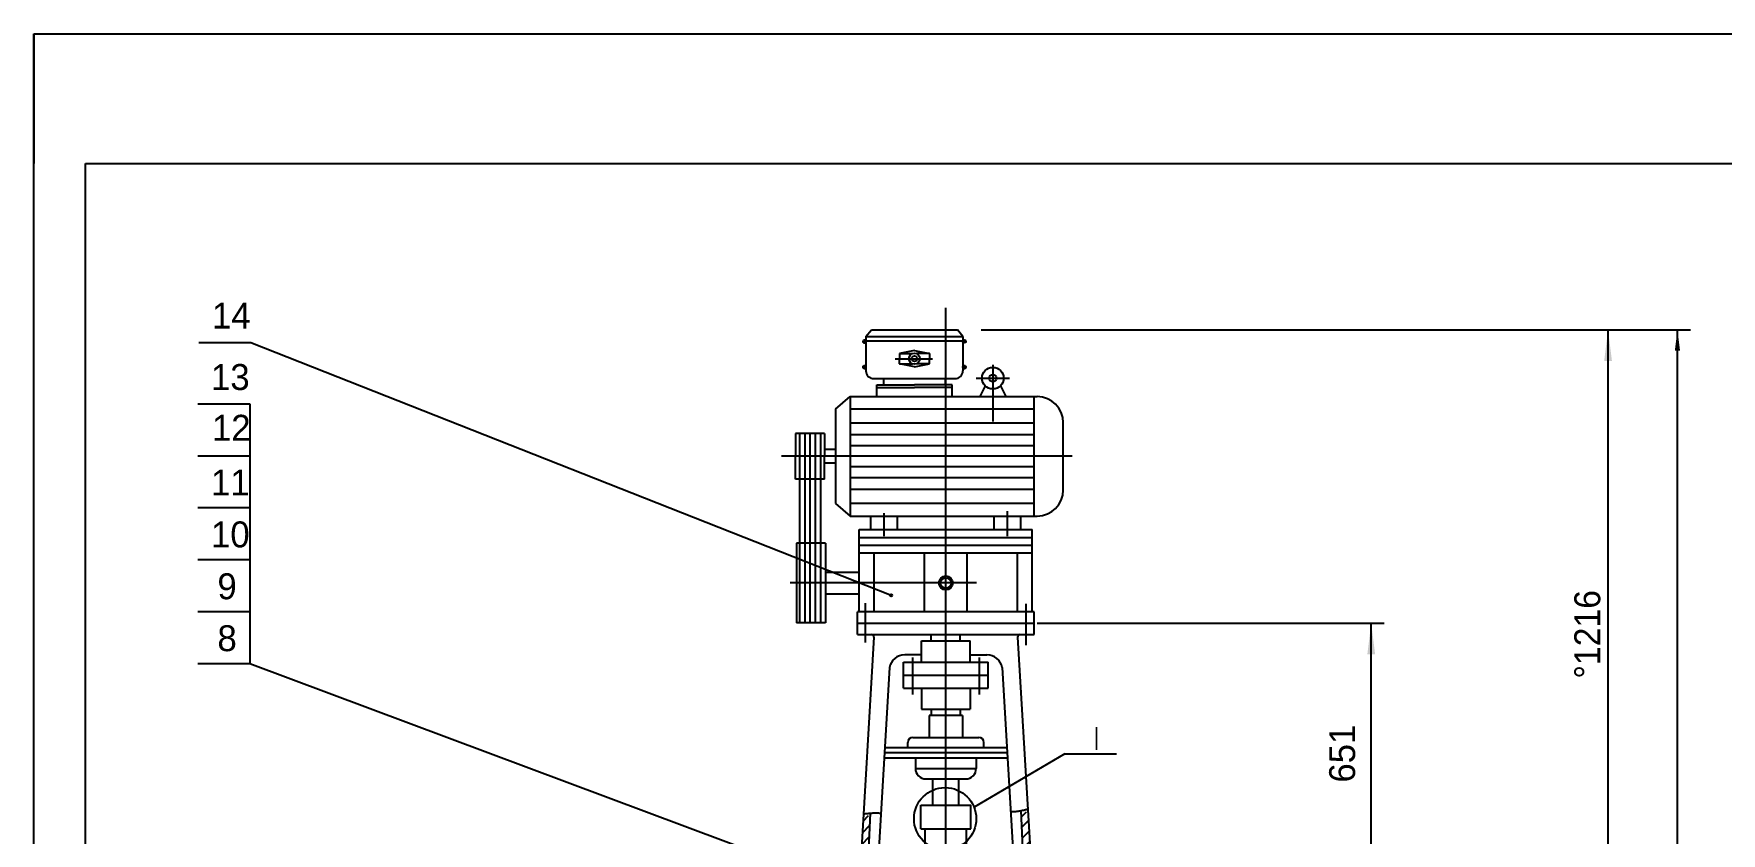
# Model space of a CAD drawing. Extents: x -1761 to -213, y -554 to 626.
# Drawn here: x -807.4 to -482.2, y 472.2 to 626.3 of the extents above; entities that cross this region are included whole.
import ezdxf

# ---------------------------------------------------------------- set-up
doc = ezdxf.new("R2010")
doc.units = 0
doc.layers.get('0').update_dxf_attribs({"color": 8, "linetype": 'CONTINUOUS'})
for name, color, linetype in [('0-EQUIPMENT', 7, 'CONTINUOUS'), ('1', 8, 'CONTINUOUS'), ('85', 7, 'CONTINUOUS')]:
    doc.layers.add(name, color=color, linetype=linetype)
doc.styles.add('HZTXT', font='tssdeng.shx', dxfattribs={"width": 0.8, "bigfont": 'tssdchn.shx'})
doc.styles.add('STYLE1', font='cadt_en.shx', dxfattribs={"bigfont": 'cadt_hz.shx'})
doc.styles.add('STYLE27', font='cadt_en.shx', dxfattribs={"width": 0.972087, "bigfont": 'cadt_hz.shx'})

# ---------------------------------------------------------------- blocks, each defined once
blk = doc.blocks.new('*U77')
for p, q in [((-619, 476.38), (-618.97, 476.38, 1)), ((-618.97, 476.38), (-618.93, 476.39)), ((-618.93, 476.39), (-618.89, 476.39)), ((-618.89, 476.39), (-618.84, 476.39)), ((-618.84, 476.39), (-618.78, 476.39)), ((-618.78, 476.39), (-618.73, 476.4)), ((-618.73, 476.4), (-618.67, 476.4)), ((-618.67, 476.4), (-618.62, 476.4)), ((-618.62, 476.4), (-618.56, 476.41)), ((-618.56, 476.41), (-618.5, 476.41)), ((-618.5, 476.41), (-618.45, 476.41)), ((-618.45, 476.41), (-618.39, 476.42)), ((-618.39, 476.42), (-618.34, 476.42)), ((-618.34, 476.42), (-618.29, 476.43)), ((-618.29, 476.43), (-618.23, 476.43)), ((-618.23, 476.43), (-618.18, 476.44)), ((-618.18, 476.44), (-618.13, 476.44)), ((-618.13, 476.44), (-618.08, 476.45)), ((-618.08, 476.45), (-618.02, 476.46)), ((-618.02, 476.46), (-617.97, 476.46)), ((-617.97, 476.46), (-617.92, 476.47)), ((-617.92, 476.47), (-617.87, 476.48)), ((-617.87, 476.48), (-617.81, 476.48)), ((-617.81, 476.48), (-617.75, 476.49)), ((-617.75, 476.49), (-617.69, 476.5)), ((-617.69, 476.5), (-617.63, 476.51)), ((-617.63, 476.51), (-617.57, 476.52)), ((-617.57, 476.52), (-617.51, 476.53)), ((-617.51, 476.53), (-617.44, 476.54)), ((-617.44, 476.54), (-617.38, 476.56)), ((-617.38, 476.56), (-617.32, 476.57)), ((-617.32, 476.57), (-617.25, 476.58)), ((-617.25, 476.58), (-617.19, 476.59)), ((-617.19, 476.59), (-617.12, 476.6)), ((-617.12, 476.6), (-617.06, 476.62)), ((-617.06, 476.62), (-616.99, 476.63)), ((-616.99, 476.63), (-616.91, 476.65)), ((-616.91, 476.65), (-616.82, 476.66)), ((-616.82, 476.66), (-616.73, 476.68)), ((-616.73, 476.68), (-616.63, 476.71)), ((-616.63, 476.71), (-616.51, 476.73)), ((-616.51, 476.73), (-616.39, 476.76)), ((-616.39, 476.76), (-616.26, 476.79)), ((-616.26, 476.79), (-616.13, 476.81)), ((-616.13, 476.81), (-616, 476.84)), ((-616, 476.84), (-615.88, 476.87)), ((-615.88, 476.87), (-615.78, 476.89)), ((-615.78, 476.89), (-615.69, 476.91))]:
    blk.add_line(p, q)
blk = doc.blocks.new('*U78')
for p, q in [((-647.65, 475.96), (-647.63, 475.97, 1)), ((-647.63, 475.97), (-647.6, 475.97)), ((-647.6, 475.97), (-647.57, 475.97)), ((-647.57, 475.97), (-647.54, 475.97)), ((-647.54, 475.97), (-647.51, 475.98)), ((-647.51, 475.98), (-647.47, 475.98)), ((-647.47, 475.98), (-647.43, 475.98)), ((-647.43, 475.98), (-647.39, 475.99)), ((-647.39, 475.99), (-647.35, 475.99)), ((-647.35, 475.99), (-647.3, 476)), ((-647.3, 476), (-647.25, 476)), ((-647.25, 476), (-647.21, 476)), ((-647.21, 476), (-647.16, 476.01)), ((-647.16, 476.01), (-647.11, 476.01)), ((-647.11, 476.01), (-647.06, 476.02)), ((-647.06, 476.02), (-647.02, 476.02)), ((-647.02, 476.02), (-646.97, 476.03)), ((-646.97, 476.03), (-646.92, 476.03)), ((-646.92, 476.03), (-646.88, 476.04)), ((-646.88, 476.04), (-646.83, 476.04)), ((-646.83, 476.04), (-646.78, 476.05)), ((-646.78, 476.05), (-646.74, 476.05)), ((-646.74, 476.05), (-646.69, 476.06)), ((-646.69, 476.06), (-646.64, 476.06)), ((-646.64, 476.06), (-646.6, 476.06)), ((-646.6, 476.06), (-646.55, 476.07)), ((-646.55, 476.07), (-646.51, 476.07)), ((-646.51, 476.07), (-646.46, 476.08)), ((-646.46, 476.08), (-646.41, 476.08)), ((-646.41, 476.08), (-646.37, 476.09)), ((-646.37, 476.09), (-646.32, 476.09)), ((-646.32, 476.09), (-646.27, 476.1)), ((-646.27, 476.1), (-646.23, 476.1)), ((-646.23, 476.1), (-646.18, 476.1)), ((-646.18, 476.1), (-646.13, 476.11)), ((-646.13, 476.11), (-646.09, 476.11)), ((-646.09, 476.11), (-646.04, 476.12)), ((-646.04, 476.12), (-646, 476.12)), ((-646, 476.12), (-645.95, 476.12)), ((-645.95, 476.12), (-645.9, 476.13)), ((-645.9, 476.13), (-645.86, 476.13)), ((-645.86, 476.13), (-645.81, 476.13)), ((-645.81, 476.13), (-645.76, 476.14)), ((-645.76, 476.14), (-645.72, 476.14)), ((-645.72, 476.14), (-645.67, 476.14)), ((-645.67, 476.14), (-645.62, 476.14)), ((-645.62, 476.14), (-645.57, 476.15)), ((-645.57, 476.15), (-645.52, 476.15)), ((-645.52, 476.15), (-645.47, 476.15)), ((-645.47, 476.15), (-645.42, 476.15)), ((-645.42, 476.15), (-645.37, 476.15)), ((-645.37, 476.15), (-645.32, 476.15)), ((-645.32, 476.15), (-645.27, 476.15)), ((-645.27, 476.15), (-645.22, 476.15)), ((-645.22, 476.15), (-645.17, 476.15)), ((-645.17, 476.15), (-645.12, 476.15)), ((-645.12, 476.15), (-645.07, 476.15)), ((-645.07, 476.15), (-645.02, 476.15)), ((-645.02, 476.15), (-644.97, 476.15)), ((-644.97, 476.15), (-644.92, 476.15)), ((-644.92, 476.15), (-644.87, 476.15)), ((-644.87, 476.15), (-644.82, 476.15)), ((-644.82, 476.15), (-644.77, 476.15)), ((-644.77, 476.15), (-644.71, 476.14)), ((-644.71, 476.14), (-644.65, 476.14)), ((-644.65, 476.14), (-644.6, 476.14)), ((-644.6, 476.14), (-644.54, 476.14)), ((-644.54, 476.14), (-644.48, 476.13)), ((-644.48, 476.13), (-644.42, 476.13)), ((-644.42, 476.13), (-644.37, 476.13)), ((-644.37, 476.13), (-644.33, 476.13)), ((-644.33, 476.13), (-644.29, 476.12))]:
    blk.add_line(p, q)
blk = doc.blocks.new('*U80')
at = {"layer": '85'}
for p, q in [((-647.58, 474.59), (-646.56, 475.62, 1)), ((-617.07, 475.41), (-616.11, 476.37)), ((-647.85, 470.08), (-646.38, 471.56)), ((-647.72, 472.34), (-646.28, 473.78)), ((-616.98, 473.38), (-615.7, 474.66)), ((-616.89, 471.35), (-615.58, 472.66)), ((-647.99, 467.83), (-646.48, 469.34)), ((-616.8, 469.32), (-615.46, 470.66)), ((-616.71, 467.29), (-615.34, 468.65)), ((-648.12, 465.57), (-646.58, 467.12)), ((-616.62, 465.26), (-615.22, 466.65)), ((-648.39, 461.06), (-646.78, 462.68)), ((-648.26, 463.32), (-646.68, 464.9)), ((-616.53, 463.22), (-615.1, 464.65)), ((-616.44, 461.19), (-614.98, 462.65)), ((-648.52, 458.81), (-646.87, 460.46)), ((-616.35, 459.16), (-614.86, 460.65)), ((-616.26, 457.13), (-614.74, 458.64)), ((-648.79, 454.29), (-647.07, 456.01)), ((-648.66, 456.55), (-646.97, 458.23)), ((-616.17, 455.1), (-614.62, 456.64)), ((-648.93, 452.04), (-647.17, 453.79)), ((-616.07, 453.07), (-614.51, 454.64)), ((-615.98, 451.04), (-614.39, 452.64)), ((-650.44, 448.4), (-647.27, 451.57)), ((-648.41, 448.31), (-647.37, 449.35)), ((-615.89, 449.01), (-614.25, 450.65)), ((-614.47, 448.31), (-612.84, 449.94)), ((-649.11, 447.61), (-648.89, 447.83)), ((-613.05, 447.61), (-612.84, 447.82))]:
    blk.add_line(p, q, dxfattribs=at)
blk = doc.blocks.new('*D92')
for p, q in [((-614.01, 512.71), (-547.18, 512.71)), ((-549.68, 447.61), (-549.68, 512.71, 1)), ((-608.91, 447.61), (-547.18, 447.61))]:
    blk.add_line(p, q)
for points in [[(-549.68, 512.71), (-548.93, 506.71), (-550.43, 506.71)], [(-549.68, 447.61), (-550.43, 453.61), (-548.93, 453.61)]]:
    blk.add_solid(points)
at = {"style": 'STYLE1'}
blk.add_text('651', height=5, rotation=90, dxfattribs=at).set_placement((-552.78, 481.99))
blk = doc.blocks.new('*U97')
blk.add_line((-765.72, 554.96), (-765.72, 504.96))
at = {"layer": '1'}
for p, q in [((-775.54, 566.79), (-765.54, 566.79, 1)), ((-775.72, 554.96), (-765.72, 554.96)), ((-775.72, 544.96), (-765.72, 544.96, 1)), ((-775.72, 534.96), (-765.72, 534.96, 1)), ((-775.72, 524.96), (-765.72, 524.96)), ((-775.72, 514.96), (-765.72, 514.96, 1)), ((-775.72, 504.96), (-765.72, 504.96, 1))]:
    blk.add_line(p, q, dxfattribs=at)
at = {"style": 'STYLE1', "width": 1.003}
for s, p in [('14', (-773.04, 569.46)), ('13', (-773.22, 557.63)), ('12', (-773.04, 547.85)), ('11', (-773.22, 537.31)), ('10', (-773.22, 527.31)), ('9', (-771.97, 517.31)), ('8', (-771.97, 507.31))]:
    blk.add_text(s, height=5, dxfattribs=at).set_placement(p)
blk = doc.blocks.new('*D157')
for p, q in [((-624.82, 569.21), (-501.55, 569.21)), ((-504.05, 447.61), (-504.05, 569.21)), ((-604.94, 447.61), (-501.55, 447.61))]:
    blk.add_line(p, q)
for points in [[(-504.05, 569.21), (-503.3, 563.21), (-504.8, 563.21)], [(-504.05, 447.61), (-504.8, 453.61), (-503.3, 453.61)]]:
    blk.add_solid(points)
at = {"insert": (-505.48, 502.03), "char_height": 5, "attachment_point": 7, "rotation": 90, "style": 'STYLE27'}
blk.add_mtext('%%d1216', dxfattribs=at)

msp = doc.modelspace()

# ---------------------------------------------------------------- linework, layer by layer
for p, q in [((-807.35915, 626.26601), (-213.35915, 626.26601)), ((-807.35915, 626.26601), (-807.35915, 601.26601)), ((-807.35915, -214.73399), (-807.35915, 626.26601, 1))]:
    msp.add_line(p, q)
at = {"color": 0}
for p, q in [((-616.11556, 569.21037), (-488.18281, 569.21037)), ((-490.68281, 212.01037), (-490.68281, 569.21037))]:
    msp.add_line(p, q, dxfattribs=at)
msp.add_solid([(-490.68281, 569.21037), (-490.18281, 565.21037), (-491.18281, 565.21037)])
at = {"layer": '0-EQUIPMENT'}
for p, q in [((-631.63902, 439.11037), (-631.63902, 573.45744, 6.28319)), ((-647.01817, 567.91917), (-645.96211, 569.21037)), ((-645.96211, 569.21037), (-629.41423, 569.21037)), ((-645.96211, 569.21037), (-629.41423, 569.21037)), ((-628.35817, 567.91917), (-629.41423, 569.21037, 6.28319)), ((-765.54214, 566.79438), (-642.16243, 518.07625)), ((-647.68032, 567.00447), (-646.9263, 567.00447)), ((-647.30228, 566.55281), (-647.30228, 567.38171)), ((-647.01817, 567.91917), (-628.35517, 567.91917)), ((-647.01817, 567.91917), (-647.01817, 561.31684)), ((-647.01817, 567.07362), (-628.35517, 567.07362)), ((-627.69602, 567.00447), (-628.45004, 567.00447)), ((-628.35517, 567.91917), (-628.35517, 561.31684)), ((-647.30228, 562.48202), (-647.30228, 561.60126)), ((-641.42589, 563.65833), (-634.17881, 563.65833)), ((-637.68817, 565.2553), (-640.57716, 564.64344)), ((-640.57716, 564.64344), (-638.07146, 564.64344)), ((-640.57716, 564.64344), (-640.57716, 563.65833)), ((-640.57716, 562.67322), (-640.57716, 563.65833)), ((-637.68817, 562.06137), (-640.57716, 562.67322)), ((-640.57716, 562.67322), (-638.07146, 562.67322)), ((-637.68817, 565.2553), (-634.79917, 564.64344)), ((-637.68817, 562.06137), (-634.79917, 562.67322)), ((-634.79917, 564.64344), (-637.30488, 564.64344)), ((-634.79917, 562.67322), (-637.30488, 562.67322)), ((-634.79917, 564.64344), (-634.79917, 563.65833)), ((-634.79917, 562.67322), (-634.79917, 563.65833)), ((-628.07406, 562.48202), (-628.07406, 561.60126)), ((-622.58085, 562.47275), (-622.58085, 551.54785)), ((-646.88702, 562.04997), (-647.73669, 562.04997)), ((-645.51817, 559.81684), (-629.85517, 559.81684)), ((-643.62864, 559.81684), (-643.62864, 558.65517)), ((-631.7477, 559.81684), (-631.7477, 558.65517)), ((-628.48932, 562.04997), (-627.63964, 562.04997)), ((-625.77038, 559.90973), (-619.39143, 559.90973)), ((-652.86557, 553.93198), (-650.08039, 556.35184)), ((-650.08039, 556.35184), (-650.08039, 533.34651)), ((-650.08039, 556.35184), (-614.02483, 556.35184, 1)), ((-644.93594, 556.35184), (-644.93594, 558.65517)), ((-644.93594, 558.65517), (-637.68817, 558.65517, 6.28319)), ((-644.93594, 558.13497), (-637.68817, 558.13497)), ((-630.4404, 558.65517), (-637.68817, 558.65517)), ((-630.4404, 558.13497), (-637.68817, 558.13497)), ((-630.4404, 556.35184), (-630.4404, 558.65517)), ((-624.0594, 558.45646), (-625.09167, 556.35184)), ((-621.10229, 558.45646), (-620.07003, 556.35184)), ((-614.66969, 556.35184), (-614.66969, 533.34651, 6.28319)), ((-652.86557, 553.93198), (-652.86557, 535.77702)), ((-614.66969, 553.92097), (-650.08039, 553.92097)), ((-614.66969, 551.26278), (-650.08039, 551.26278)), ((-609.02483, 538.34651), (-609.02483, 551.35184)), ((-655.03512, 549.25718), (-660.61407, 549.25718)), ((-660.61407, 549.25718), (-660.61407, 544.85184)), ((-659.82519, 549.25718), (-659.82519, 512.75053)), ((-658.82141, 549.25718), (-658.82141, 512.75053)), ((-657.81763, 549.25718), (-657.81763, 512.75053)), ((-656.81385, 549.25718), (-656.81385, 512.75053)), ((-655.81007, 549.25718), (-655.81007, 512.75053)), ((-655.03512, 549.25718), (-655.03512, 544.85184)), ((-614.66969, 548.96677), (-650.08039, 548.96677)), ((-614.66969, 546.88337), (-650.08039, 546.88337)), ((-607.30819, 544.85184), (-663.26547, 544.85184)), ((-660.61407, 540.44649), (-660.61407, 544.85184)), ((-652.86557, 546.16268), (-655.03512, 546.16268)), ((-655.03512, 540.44649), (-655.03512, 544.85184)), ((-652.86557, 543.54099), (-655.03512, 543.54099)), ((-655.03512, 540.44649), (-660.61407, 540.44649)), ((-614.66969, 542.8203), (-650.08039, 542.8203)), ((-614.66969, 540.7369), (-650.08039, 540.7369)), ((-614.66969, 538.44089), (-650.08039, 538.44089)), ((-652.86557, 535.77702), (-650.08039, 533.34651)), ((-614.66969, 535.78271), (-650.08039, 535.78271)), ((-650.08039, 533.34651), (-614.02483, 533.34651)), ((-646.11532, 530.76349), (-646.11532, 533.35184)), ((-643.53902, 529.48198), (-643.53902, 533.92501)), ((-640.96273, 530.76349), (-640.96273, 533.35184)), ((-622.31532, 530.76349), (-622.31532, 533.35184)), ((-619.73902, 529.48198), (-619.73902, 534.30604)), ((-617.16273, 530.76349), (-617.16273, 533.35184)), ((-648.30668, 530.76349), (-614.97137, 530.76349)), ((-648.30668, 514.91037), (-648.30668, 530.76349)), ((-614.97137, 514.91037), (-614.97137, 530.76349)), ((-660.40829, 528.14467), (-660.40829, 512.75053)), ((-654.82933, 528.14467), (-660.40829, 528.14467)), ((-654.82933, 528.14467), (-654.82933, 512.75053)), ((-648.30668, 529.21037), (-614.97137, 529.21037, 6.28319)), ((-648.30668, 529.21037), (-614.97137, 529.21037)), ((-648.30668, 527.73248), (-614.97137, 527.73248)), ((-648.30668, 526.25459), (-614.97137, 526.25459)), ((-645.42154, 514.91037), (-645.42154, 526.25459)), ((-635.77236, 514.91037), (-635.77236, 526.25459)), ((-627.50568, 514.91037), (-627.50568, 526.25459)), ((-617.85651, 514.91037), (-617.85651, 526.25459)), ((-625.74905, 520.4476), (-661.60698, 520.4476)), ((-654.82933, 522.51192), (-648.30668, 522.51192)), ((-654.82933, 518.38328), (-648.30668, 518.38328)), ((-648.63902, 510.51037), (-648.63902, 514.91037)), ((-614.63902, 514.91037), (-648.63902, 514.91037)), ((-647.13902, 508.95381), (-647.13902, 516.53283, 6.28319)), ((-616.13902, 508.49907), (-616.13902, 516.45704)), ((-614.63902, 510.51037), (-614.63902, 514.91037, 6.28319)), ((-654.82933, 512.75053), (-660.40829, 512.75053)), ((-648.63902, 512.71037), (-614.63902, 512.71037)), ((-648.63902, 512.71037), (-614.63902, 512.71037)), ((-648.63902, 510.51037), (-614.63902, 510.51037)), ((-634.42976, 509.29339), (-634.42976, 510.51037, 6.28319)), ((-628.84828, 509.29339), (-628.84828, 510.51037)), ((-645.47586, 509.98064), (-649.00253, 450.77469)), ((-636.33494, 505.21037), (-636.33494, 509.29339)), ((-636.33494, 509.29339), (-626.9431, 509.29339)), ((-626.9431, 505.21037), (-626.9431, 509.29339)), ((-617.80218, 509.98064), (-614.27551, 450.77469, 6.28319)), ((-765.72271, 504.96061), (-634.95756, 456.06433)), ((-642.50586, 504.17426), (-645.35153, 455.66018)), ((-639.80957, 505.21037), (-623.46847, 505.21037)), ((-639.80957, 500.21037), (-639.80957, 505.21037)), ((-636.33494, 506.58292), (-639.56472, 506.58292, 6.28319)), ((-638.07122, 506.10361), (-638.07122, 498.96007)), ((-626.9431, 506.58292), (-623.71332, 506.58292)), ((-625.20683, 506.10361), (-625.20683, 498.96007)), ((-623.46847, 500.21037), (-623.46847, 505.21037)), ((-620.77218, 504.17426), (-617.92652, 455.66018, 6.28319)), ((-639.80957, 502.71037), (-623.46847, 502.71037)), ((-639.80957, 500.21037), (-623.46847, 500.21037)), ((-636.33494, 500.21037), (-636.33494, 496.12735)), ((-626.9431, 500.21037), (-626.9431, 496.12735)), ((-636.33494, 496.12735), (-626.9431, 496.12735)), ((-628.42976, 494.91037), (-634.84828, 494.91037)), ((-634.84828, 494.91037), (-634.84828, 490.71037)), ((-634.42976, 496.12735), (-634.42976, 494.91037)), ((-628.84828, 496.12735), (-628.84828, 494.91037)), ((-628.42976, 494.91037), (-628.42976, 490.71037)), ((-619.77714, 487.71037), (-643.50091, 487.71037)), ((-619.8358, 488.71037), (-643.44225, 488.71037)), ((-638.97909, 488.71037), (-638.97909, 489.71037)), ((-637.97909, 490.71037), (-625.29896, 490.71037)), ((-624.29896, 488.71037), (-624.29896, 489.71037, 6.28319)), ((-619.71848, 486.71037), (-643.55956, 486.71037)), ((-637.49038, 486.71037), (-637.49038, 484.70164, 6.28319)), ((-637.49038, 484.70164), (-625.78767, 484.70164)), ((-608.73967, 487.55368), (-626.20276, 477.27273, 1)), ((-625.78767, 486.71037), (-625.78767, 484.70164)), ((-608.73967, 487.55368), (-598.73967, 487.55368, 1)), ((-635.49038, 482.70164), (-627.78767, 482.70164, 6.28319)), ((-634.13902, 477.61037), (-634.13902, 482.70164)), ((-629.13902, 477.61037), (-629.13902, 482.70164)), ((-647.41551, 448.31037), (-646.17636, 476.10421)), ((-636.43085, 473.11037), (-636.43085, 477.61037)), ((-636.43085, 477.61037), (-626.84719, 477.61037)), ((-626.84719, 473.11037), (-626.84719, 477.61037)), ((-615.86254, 448.31037), (-617.12396, 476.60374)), ((-636.43085, 473.11037), (-626.84719, 473.11037)), ((-635.63902, 463.41037), (-635.63902, 473.11037)), ((-627.63902, 463.41037), (-627.63902, 473.11037))]:
    msp.add_line(p, q, dxfattribs=at)
for centre, radius in [((-647.30228, 567.00447), 0.28411), ((-628.07406, 567.00447), 0.28411), ((-637.68817, 563.65833), 1.05705), ((-637.68817, 563.65833), 0.53235), ((-647.30228, 562.04997), 0.28411), ((-628.07406, 562.04997), 0.28411), ((-622.5809, 559.90973), 2.07315), ((-622.57083, 559.90973), 0.70877), ((-631.63902, 520.4476), 1.3501), ((-631.63902, 520.4476), 1.02422), ((-642.16243, 518.07625), 0.2), ((-631.76741, 475.02891), 6)]:
    msp.add_circle(centre, radius, dxfattribs=at)
for centre, radius, start, end in [((-645.51817, 561.31684), 1.5, 180, 270), ((-629.85517, 561.31684), 1.5, 270, 360), ((-614.02483, 551.35184), 5, 0, 90), ((-614.02483, 538.34651), 5, 270, 360), ((-645.97498, 510.01037), 0.5, 356.5911367, 450), ((-617.30307, 510.01037), 0.5, 90, 183.4088633), ((-639.56472, 503.58292), 3, 90, 168.6318128), ((-623.71332, 503.58292), 3, 11.3681872, 90), ((-637.97909, 489.71037), 1, 90, 180), ((-625.29896, 489.71037), 1, 0, 90), ((-635.49038, 484.70164), 2, 180, 270), ((-627.78767, 484.70164), 2, 270, 360)]:
    msp.add_arc(centre, radius, start, end, dxfattribs=at)
at = {"layer": '1'}
for p, q in [((-797.35915, -204.73399), (-797.35915, 601.26601, 1)), ((-797.35915, 601.26601), (-223.35915, 601.26601, 1))]:
    msp.add_line(p, q, dxfattribs=at)

# ---------------------------------------------------------------- block references
at = {"layer": '0-EQUIPMENT'}
for name in ['*U97', '*D157', '*D92', '*U80', '*U78', '*U77']:
    msp.add_blockref(name, (0, 0), dxfattribs=at)

# ---------------------------------------------------------------- texts
at = {"layer": '0-EQUIPMENT', "style": 'HZTXT', "width": 0.7}
msp.add_text('Ⅰ', height=5, dxfattribs=at).set_placement((-604.24486, 487.8157))

doc.saveas('drawing.dxf')
